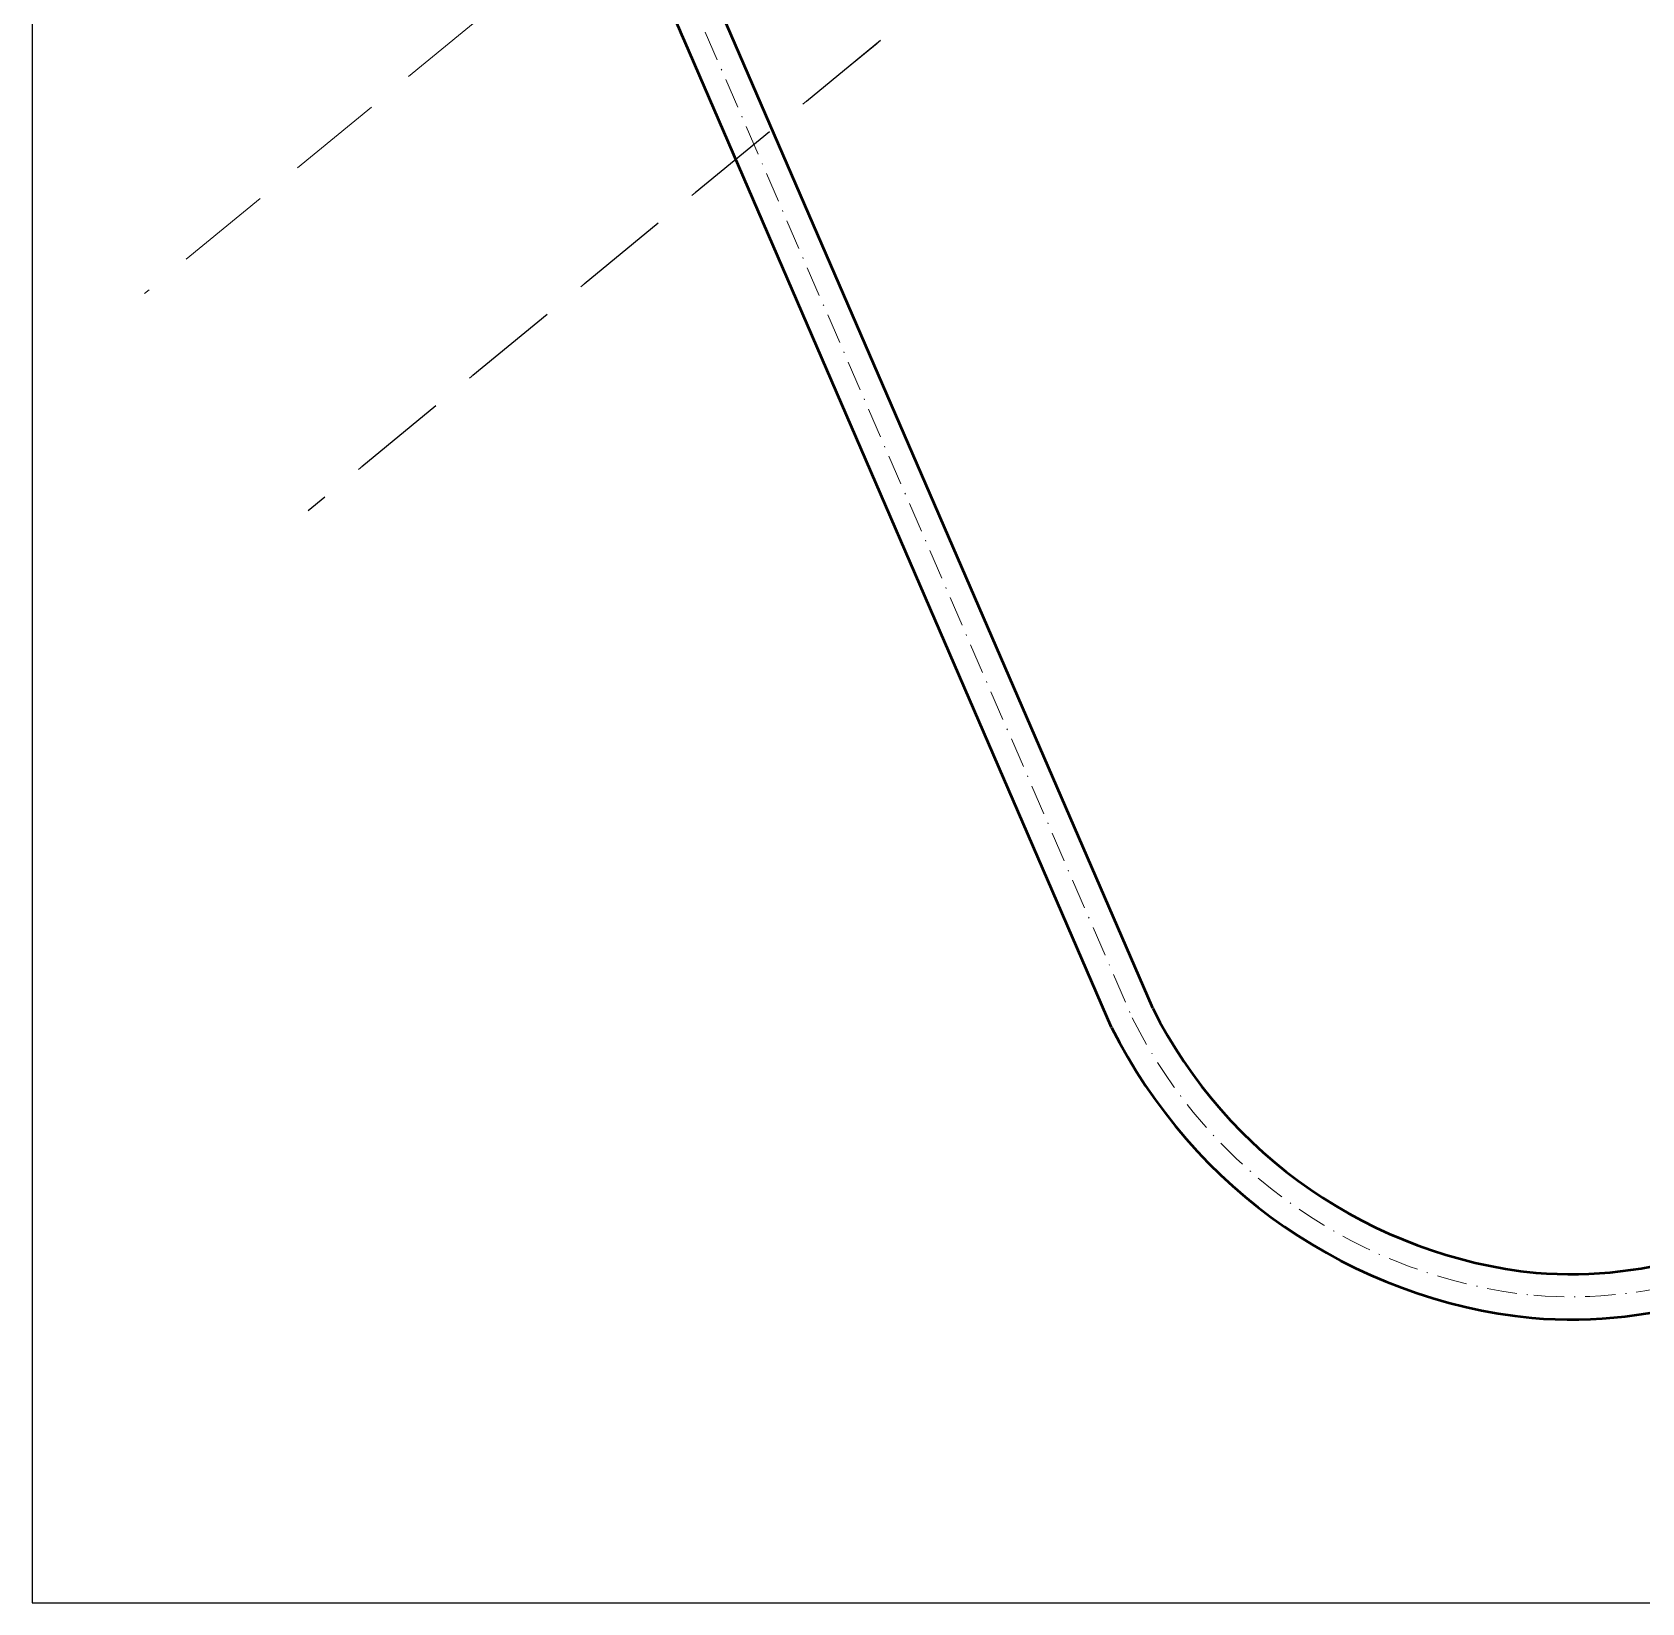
# Model space of a CAD drawing. Header units: metres. Extents: x -84 to 383, y -1857 to -1252.
# Drawn here: x -81.2 to 78.7, y -1856.8 to -1700.8 of the extents above; entities that cross this region are included whole.
import ezdxf

# ---------------------------------------------------------------- set-up
doc = ezdxf.new("R2010")
doc.units = ezdxf.units.M
doc.header["$MEASUREMENT"] = 0
doc.linetypes.add('13', pattern=[5, 3, -1, 0, -1])
doc.linetypes.add('HIDDEN2', pattern=[4.7625, 3.175, -1.5875])
doc.layers.add('2', color=5, linetype='Continuous')
doc.layers.add('steni1', color=6, linetype='Continuous')
doc.layers.add('OS', color=1, linetype='13', lineweight=20)
doc.layers.add('REG', color=1, linetype='Continuous', lineweight=50)

msp = doc.modelspace()

# ---------------------------------------------------------------- linework, layer by layer
at = {"layer": '2', "linetype": 'HIDDEN2', "lineweight": 20, "ltscale": 3}
for p, q in [((51.87, -1626.62), (-70.03, -1726.77)), ((68.97, -1647.5), (-52.93, -1747.65))]:
    msp.add_line(p, q, dxfattribs=at)
at = {"layer": '2', "linetype": 'HIDDEN2', "ltscale": 3}
msp.add_line((69.31, -1647.22), (-53.78, -1748.35), dxfattribs=at)
at = {"layer": 'OS'}
msp.add_line((-14.33, -1700.81), (28.07, -1798.72), dxfattribs=at)
for centre, radius, start, end in [((71.65, -1781.7), 44.73, 265.2734, 355.5588), ((73.11, -1776.19), 50.36, 206.5743, 264.1372)]:
    msp.add_arc(centre, radius, start, end, dxfattribs=at)
at = {"layer": 'REG'}
for p, q in [((30.11, -1797.77), (-12.25, -1699.93)), ((26.03, -1799.67), (-16.4, -1701.68))]:
    msp.add_line(p, q, dxfattribs=at)
for centre, radius, start, end in [((-75.8, -1726.17), 64.25, 22.404, 41.4516), ((71.65, -1781.7), 46.98, 265.2462, 355.5394), ((71.65, -1781.7), 42.48, 265.3035, 355.5797), ((73.11, -1776.19), 48.11, 206.6474, 264.1106), ((73.11, -1776.19), 52.61, 206.5059, 264.1615)]:
    msp.add_arc(centre, radius, start, end, dxfattribs=at)
at = {"layer": 'steni1'}
for p, q in [((-81.18, -1262.82), (-81.18, -1856.82)), ((-81.18, -1856.82), (338.82, -1856.82))]:
    msp.add_line(p, q, dxfattribs=at)

doc.saveas('drawing.dxf')
